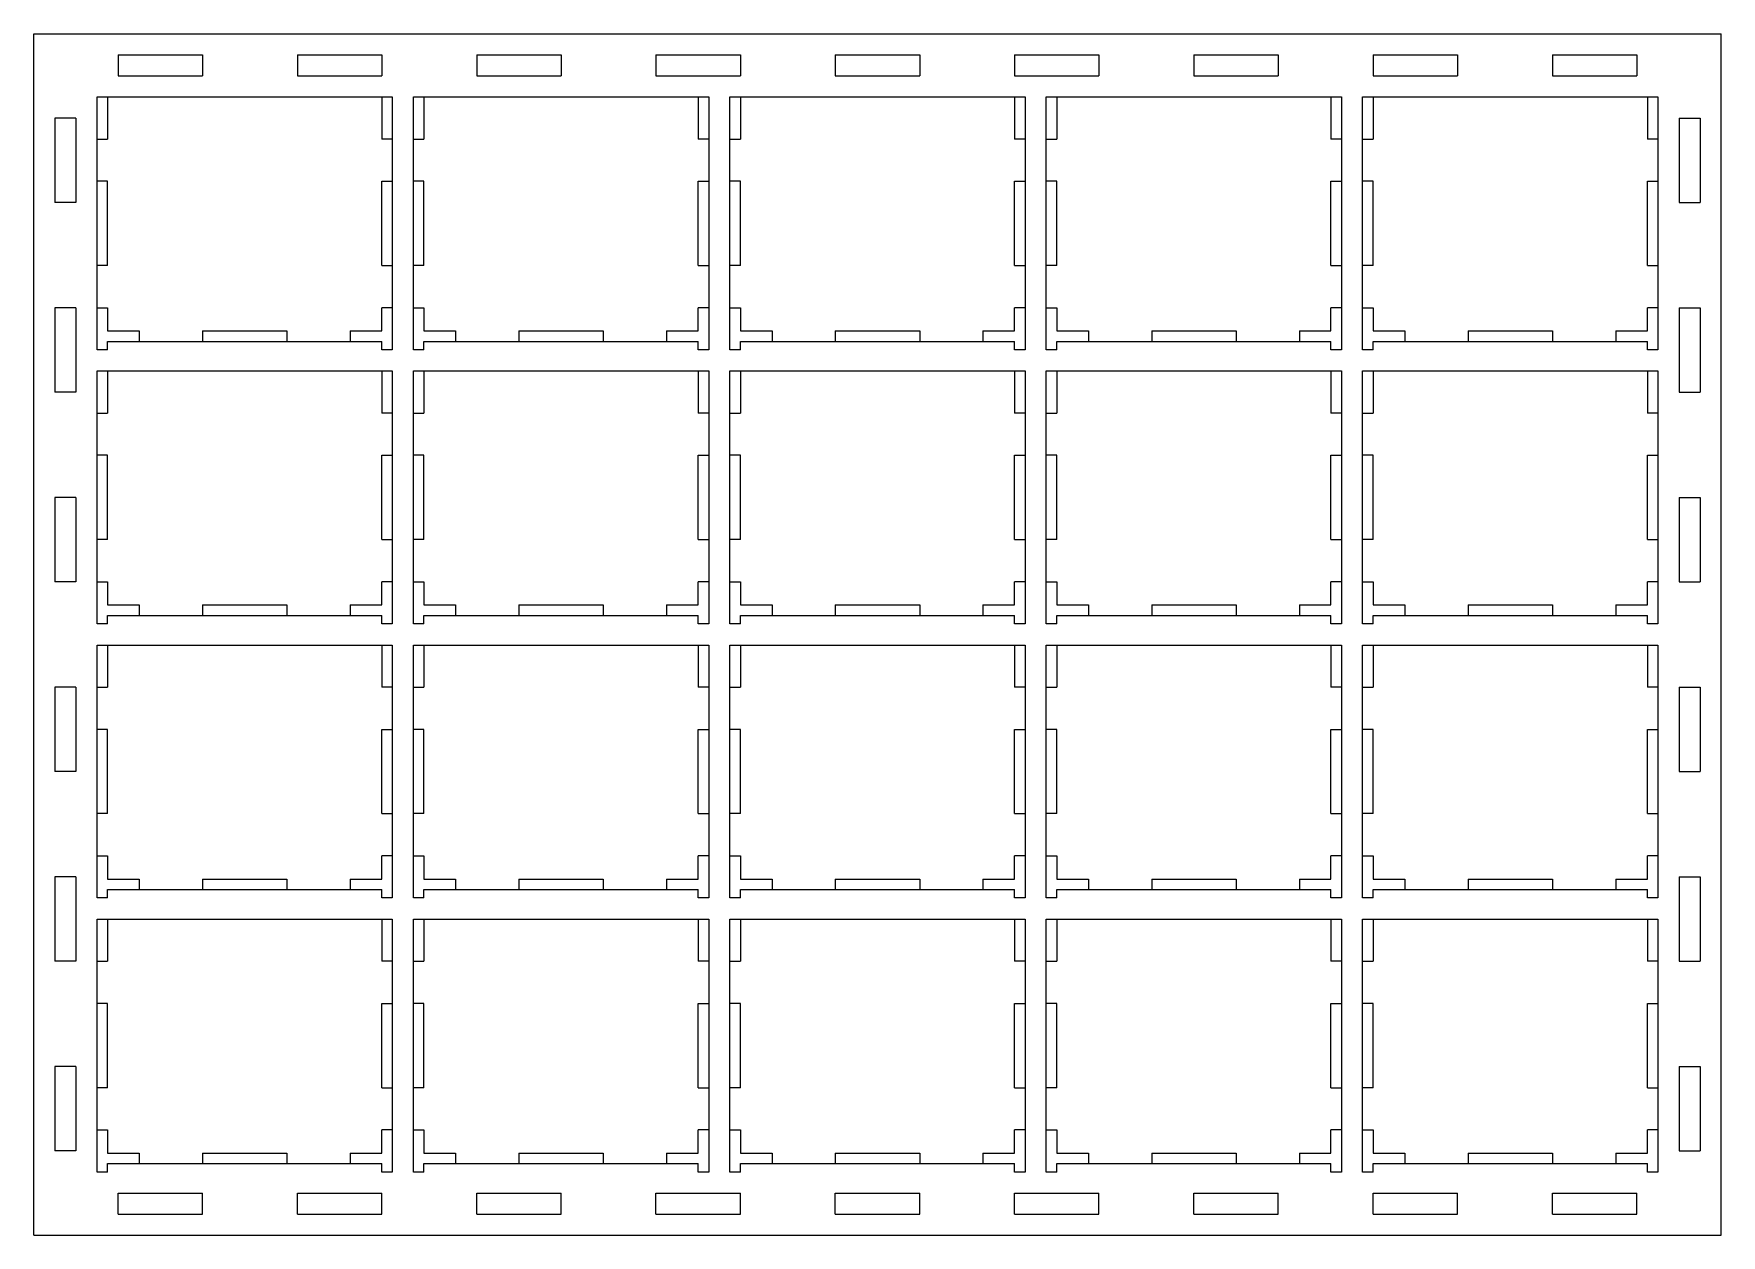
# Model space of a CAD drawing. Header units: millimetres. Extents: x -341 to 59, y -116 to 169.
import ezdxf

# ---------------------------------------------------------------- set-up
doc = ezdxf.new("R2010")
doc.units = ezdxf.units.MM

msp = doc.modelspace()

# ---------------------------------------------------------------- linework, layer by layer
at = {"color": 7, "linetype": 'Continuous', "lineweight": 25}
for p, q in [((-341.3, -115.64), (-341.3, 169.36)), ((-341.3, 169.36), (58.7, 169.36)), ((58.7, -115.64), (58.7, 169.36)), ((-321.3, 164.36), (-321.3, 159.36)), ((-321.3, 164.36), (-301.3, 164.36)), ((-301.3, 164.36), (-301.3, 159.36)), ((-278.8, 164.36), (-258.8, 164.36)), ((-278.8, 164.36), (-278.8, 159.36)), ((-258.8, 164.36), (-258.8, 159.36)), ((-236.3, 164.36), (-216.3, 164.36)), ((-236.3, 164.36), (-236.3, 159.36)), ((-216.3, 164.36), (-216.3, 159.36)), ((-193.8, 164.36), (-173.8, 164.36)), ((-193.8, 164.36), (-193.8, 159.36)), ((-173.8, 164.36), (-173.8, 159.36)), ((-151.3, 164.36), (-131.3, 164.36)), ((-151.3, 164.36), (-151.3, 159.36)), ((-131.3, 164.36), (-131.3, 159.36)), ((-108.8, 164.36), (-88.8, 164.36)), ((-108.8, 164.36), (-108.8, 159.36)), ((-88.8, 164.36), (-88.8, 159.36)), ((-66.3, 164.36), (-46.3, 164.36)), ((-66.3, 164.36), (-66.3, 159.36)), ((-46.3, 164.36), (-46.3, 159.36)), ((-23.8, 164.36), (-3.8, 164.36)), ((-23.8, 164.36), (-23.8, 159.36)), ((-3.8, 164.36), (-3.8, 159.36)), ((18.7, 164.36), (38.7, 164.36)), ((18.7, 164.36), (18.7, 159.36)), ((38.7, 164.36), (38.7, 159.36)), ((-321.3, 159.36), (-301.3, 159.36)), ((-278.8, 159.36), (-258.8, 159.36)), ((-236.3, 159.36), (-216.3, 159.36)), ((-193.8, 159.36), (-173.8, 159.36)), ((-151.3, 159.36), (-131.3, 159.36)), ((-108.8, 159.36), (-88.8, 159.36)), ((-66.3, 159.36), (-46.3, 159.36)), ((-23.8, 159.36), (-3.8, 159.36)), ((18.7, 159.36), (38.7, 159.36)), ((-326.3, 154.36), (-256.3, 154.36)), ((-326.3, 94.36), (-326.3, 154.36)), ((-323.8, 154.36), (-323.8, 144.36)), ((-258.8, 154.36), (-258.8, 144.36)), ((-256.3, 154.36), (-256.3, 94.36)), ((-251.3, 154.36), (-181.3, 154.36)), ((-251.3, 94.36), (-251.3, 154.36)), ((-248.8, 154.36), (-248.8, 144.36)), ((-183.8, 154.36), (-183.8, 144.36)), ((-181.3, 154.36), (-181.3, 94.36)), ((-176.3, 154.36), (-106.3, 154.36)), ((-176.3, 94.36), (-176.3, 154.36)), ((-173.8, 154.36), (-173.8, 144.36)), ((-108.8, 154.36), (-108.8, 144.36)), ((-106.3, 154.36), (-106.3, 94.36)), ((-101.3, 154.36), (-31.3, 154.36)), ((-101.3, 94.36), (-101.3, 154.36)), ((-98.8, 154.36), (-98.8, 144.36)), ((-33.8, 154.36), (-33.8, 144.36)), ((-31.3, 154.36), (-31.3, 94.36)), ((-26.3, 154.36), (43.7, 154.36)), ((-26.3, 94.36), (-26.3, 154.36)), ((-23.8, 154.36), (-23.8, 144.36)), ((41.2, 154.36), (41.2, 144.36)), ((43.7, 154.36), (43.7, 94.36)), ((-331.3, 149.36), (-336.3, 149.36)), ((-336.3, 149.36), (-336.3, 129.36)), ((-331.3, 149.36), (-331.3, 129.36)), ((48.7, 149.36), (53.7, 149.36)), ((48.7, 149.36), (48.7, 129.36)), ((53.7, 149.36), (53.7, 129.36)), ((-326.3, 144.36), (-323.8, 144.36)), ((-256.3, 144.36), (-258.8, 144.36)), ((-251.3, 144.36), (-248.8, 144.36)), ((-181.3, 144.36), (-183.8, 144.36)), ((-176.3, 144.36), (-173.8, 144.36)), ((-106.3, 144.36), (-108.8, 144.36)), ((-101.3, 144.36), (-98.8, 144.36)), ((-31.3, 144.36), (-33.8, 144.36)), ((-26.3, 144.36), (-23.8, 144.36)), ((43.7, 144.36), (41.2, 144.36)), ((-323.8, 134.36), (-326.3, 134.36)), ((-323.8, 114.36), (-323.8, 134.36)), ((-258.8, 134.36), (-256.3, 134.36)), ((-258.8, 114.36), (-258.8, 134.36)), ((-248.8, 134.36), (-251.3, 134.36)), ((-248.8, 114.36), (-248.8, 134.36)), ((-183.8, 134.36), (-181.3, 134.36)), ((-183.8, 114.36), (-183.8, 134.36)), ((-173.8, 134.36), (-176.3, 134.36)), ((-173.8, 114.36), (-173.8, 134.36)), ((-108.8, 134.36), (-106.3, 134.36)), ((-108.8, 114.36), (-108.8, 134.36)), ((-98.8, 134.36), (-101.3, 134.36)), ((-98.8, 114.36), (-98.8, 134.36)), ((-33.8, 134.36), (-31.3, 134.36)), ((-33.8, 114.36), (-33.8, 134.36)), ((-23.8, 134.36), (-26.3, 134.36)), ((-23.8, 114.36), (-23.8, 134.36)), ((41.2, 134.36), (43.7, 134.36)), ((41.2, 114.36), (41.2, 134.36)), ((-331.3, 129.36), (-336.3, 129.36)), ((48.7, 129.36), (53.7, 129.36)), ((-323.8, 114.36), (-326.3, 114.36)), ((-258.8, 114.36), (-256.3, 114.36)), ((-248.8, 114.36), (-251.3, 114.36)), ((-183.8, 114.36), (-181.3, 114.36)), ((-173.8, 114.36), (-176.3, 114.36)), ((-108.8, 114.36), (-106.3, 114.36)), ((-98.8, 114.36), (-101.3, 114.36)), ((-33.8, 114.36), (-31.3, 114.36)), ((-23.8, 114.36), (-26.3, 114.36)), ((41.2, 114.36), (43.7, 114.36)), ((-331.3, 104.36), (-336.3, 104.36)), ((-336.3, 104.36), (-336.3, 84.36)), ((-331.3, 104.36), (-331.3, 84.36)), ((-326.3, 104.36), (-323.8, 104.36)), ((-323.8, 104.36), (-323.8, 98.86)), ((-256.3, 104.36), (-258.8, 104.36)), ((-258.8, 98.86), (-258.8, 104.36)), ((-251.3, 104.36), (-248.8, 104.36)), ((-248.8, 104.36), (-248.8, 98.86)), ((-181.3, 104.36), (-183.8, 104.36)), ((-183.8, 98.86), (-183.8, 104.36)), ((-176.3, 104.36), (-173.8, 104.36)), ((-173.8, 104.36), (-173.8, 98.86)), ((-106.3, 104.36), (-108.8, 104.36)), ((-108.8, 98.86), (-108.8, 104.36)), ((-101.3, 104.36), (-98.8, 104.36)), ((-98.8, 104.36), (-98.8, 98.86)), ((-31.3, 104.36), (-33.8, 104.36)), ((-33.8, 98.86), (-33.8, 104.36)), ((-26.3, 104.36), (-23.8, 104.36)), ((-23.8, 104.36), (-23.8, 98.86)), ((43.7, 104.36), (41.2, 104.36)), ((41.2, 98.86), (41.2, 104.36)), ((48.7, 104.36), (53.7, 104.36)), ((48.7, 104.36), (48.7, 84.36)), ((53.7, 104.36), (53.7, 84.36)), ((-323.8, 98.86), (-316.3, 98.86)), ((-323.8, 96.36), (-258.8, 96.36)), ((-323.8, 94.36), (-323.8, 96.36)), ((-316.3, 98.86), (-316.3, 96.36)), ((-301.3, 98.86), (-281.3, 98.86)), ((-301.3, 98.86), (-301.3, 96.36)), ((-281.3, 98.86), (-281.3, 96.36)), ((-266.3, 98.86), (-258.8, 98.86)), ((-266.3, 98.86), (-266.3, 96.36)), ((-258.8, 94.36), (-258.8, 96.36)), ((-248.8, 98.86), (-241.3, 98.86)), ((-248.8, 96.36), (-183.8, 96.36)), ((-248.8, 94.36), (-248.8, 96.36)), ((-241.3, 98.86), (-241.3, 96.36)), ((-226.3, 98.86), (-206.3, 98.86)), ((-226.3, 98.86), (-226.3, 96.36)), ((-206.3, 98.86), (-206.3, 96.36)), ((-191.3, 98.86), (-183.8, 98.86)), ((-191.3, 98.86), (-191.3, 96.36)), ((-183.8, 94.36), (-183.8, 96.36)), ((-173.8, 98.86), (-166.3, 98.86)), ((-173.8, 96.36), (-108.8, 96.36)), ((-173.8, 94.36), (-173.8, 96.36)), ((-166.3, 98.86), (-166.3, 96.36)), ((-151.3, 98.86), (-131.3, 98.86)), ((-151.3, 98.86), (-151.3, 96.36)), ((-131.3, 98.86), (-131.3, 96.36)), ((-116.3, 98.86), (-108.8, 98.86)), ((-116.3, 98.86), (-116.3, 96.36)), ((-108.8, 94.36), (-108.8, 96.36)), ((-98.8, 98.86), (-91.3, 98.86)), ((-98.8, 96.36), (-33.8, 96.36)), ((-98.8, 94.36), (-98.8, 96.36)), ((-91.3, 98.86), (-91.3, 96.36)), ((-76.3, 98.86), (-56.3, 98.86)), ((-76.3, 98.86), (-76.3, 96.36)), ((-56.3, 98.86), (-56.3, 96.36)), ((-41.3, 98.86), (-33.8, 98.86)), ((-41.3, 98.86), (-41.3, 96.36)), ((-33.8, 94.36), (-33.8, 96.36)), ((-23.8, 98.86), (-16.3, 98.86)), ((-23.8, 96.36), (41.2, 96.36)), ((-23.8, 94.36), (-23.8, 96.36)), ((-16.3, 98.86), (-16.3, 96.36)), ((-1.3, 98.86), (18.7, 98.86)), ((-1.3, 98.86), (-1.3, 96.36)), ((18.7, 98.86), (18.7, 96.36)), ((33.7, 98.86), (33.7, 96.36)), ((33.7, 98.86), (41.2, 98.86)), ((41.2, 94.36), (41.2, 96.36)), ((-323.8, 94.36), (-326.3, 94.36)), ((-256.3, 94.36), (-258.8, 94.36)), ((-248.8, 94.36), (-251.3, 94.36)), ((-181.3, 94.36), (-183.8, 94.36)), ((-173.8, 94.36), (-176.3, 94.36)), ((-106.3, 94.36), (-108.8, 94.36)), ((-98.8, 94.36), (-101.3, 94.36)), ((-31.3, 94.36), (-33.8, 94.36)), ((-23.8, 94.36), (-26.3, 94.36)), ((43.7, 94.36), (41.2, 94.36)), ((-326.3, 89.36), (-256.3, 89.36)), ((-326.3, 29.36), (-326.3, 89.36)), ((-323.8, 89.36), (-323.8, 79.36)), ((-258.8, 89.36), (-258.8, 79.36)), ((-256.3, 89.36), (-256.3, 29.36)), ((-251.3, 89.36), (-181.3, 89.36)), ((-251.3, 29.36), (-251.3, 89.36)), ((-248.8, 89.36), (-248.8, 79.36)), ((-183.8, 89.36), (-183.8, 79.36)), ((-181.3, 89.36), (-181.3, 29.36)), ((-176.3, 89.36), (-106.3, 89.36)), ((-176.3, 29.36), (-176.3, 89.36)), ((-173.8, 89.36), (-173.8, 79.36)), ((-108.8, 89.36), (-108.8, 79.36)), ((-106.3, 89.36), (-106.3, 29.36)), ((-101.3, 89.36), (-31.3, 89.36)), ((-101.3, 29.36), (-101.3, 89.36)), ((-98.8, 89.36), (-98.8, 79.36)), ((-33.8, 89.36), (-33.8, 79.36)), ((-31.3, 89.36), (-31.3, 29.36)), ((-26.3, 89.36), (43.7, 89.36)), ((-26.3, 29.36), (-26.3, 89.36)), ((-23.8, 89.36), (-23.8, 79.36)), ((41.2, 89.36), (41.2, 79.36)), ((43.7, 89.36), (43.7, 29.36)), ((-331.3, 84.36), (-336.3, 84.36)), ((48.7, 84.36), (53.7, 84.36)), ((-326.3, 79.36), (-323.8, 79.36)), ((-256.3, 79.36), (-258.8, 79.36)), ((-251.3, 79.36), (-248.8, 79.36)), ((-181.3, 79.36), (-183.8, 79.36)), ((-176.3, 79.36), (-173.8, 79.36)), ((-106.3, 79.36), (-108.8, 79.36)), ((-101.3, 79.36), (-98.8, 79.36)), ((-31.3, 79.36), (-33.8, 79.36)), ((-26.3, 79.36), (-23.8, 79.36)), ((43.7, 79.36), (41.2, 79.36)), ((-323.8, 69.36), (-326.3, 69.36)), ((-323.8, 49.36), (-323.8, 69.36)), ((-258.8, 69.36), (-256.3, 69.36)), ((-258.8, 49.36), (-258.8, 69.36)), ((-248.8, 69.36), (-251.3, 69.36)), ((-248.8, 49.36), (-248.8, 69.36)), ((-183.8, 69.36), (-181.3, 69.36)), ((-183.8, 49.36), (-183.8, 69.36)), ((-173.8, 69.36), (-176.3, 69.36)), ((-173.8, 49.36), (-173.8, 69.36)), ((-108.8, 69.36), (-106.3, 69.36)), ((-108.8, 49.36), (-108.8, 69.36)), ((-98.8, 69.36), (-101.3, 69.36)), ((-98.8, 49.36), (-98.8, 69.36)), ((-33.8, 69.36), (-31.3, 69.36)), ((-33.8, 49.36), (-33.8, 69.36)), ((-23.8, 69.36), (-26.3, 69.36)), ((-23.8, 49.36), (-23.8, 69.36)), ((41.2, 69.36), (43.7, 69.36)), ((41.2, 49.36), (41.2, 69.36)), ((-331.3, 59.36), (-336.3, 59.36)), ((-336.3, 59.36), (-336.3, 39.36)), ((-331.3, 59.36), (-331.3, 39.36)), ((48.7, 59.36), (53.7, 59.36)), ((48.7, 59.36), (48.7, 39.36)), ((53.7, 59.36), (53.7, 39.36)), ((-323.8, 49.36), (-326.3, 49.36)), ((-258.8, 49.36), (-256.3, 49.36)), ((-248.8, 49.36), (-251.3, 49.36)), ((-183.8, 49.36), (-181.3, 49.36)), ((-173.8, 49.36), (-176.3, 49.36)), ((-108.8, 49.36), (-106.3, 49.36)), ((-98.8, 49.36), (-101.3, 49.36)), ((-33.8, 49.36), (-31.3, 49.36)), ((-23.8, 49.36), (-26.3, 49.36)), ((41.2, 49.36), (43.7, 49.36)), ((-331.3, 39.36), (-336.3, 39.36)), ((-326.3, 39.36), (-323.8, 39.36)), ((-323.8, 39.36), (-323.8, 33.86)), ((-256.3, 39.36), (-258.8, 39.36)), ((-258.8, 33.86), (-258.8, 39.36)), ((-251.3, 39.36), (-248.8, 39.36)), ((-248.8, 39.36), (-248.8, 33.86)), ((-181.3, 39.36), (-183.8, 39.36)), ((-183.8, 33.86), (-183.8, 39.36)), ((-176.3, 39.36), (-173.8, 39.36)), ((-173.8, 39.36), (-173.8, 33.86)), ((-106.3, 39.36), (-108.8, 39.36)), ((-108.8, 33.86), (-108.8, 39.36)), ((-101.3, 39.36), (-98.8, 39.36)), ((-98.8, 39.36), (-98.8, 33.86)), ((-31.3, 39.36), (-33.8, 39.36)), ((-33.8, 33.86), (-33.8, 39.36)), ((-26.3, 39.36), (-23.8, 39.36)), ((-23.8, 39.36), (-23.8, 33.86)), ((43.7, 39.36), (41.2, 39.36)), ((41.2, 33.86), (41.2, 39.36)), ((48.7, 39.36), (53.7, 39.36)), ((-323.8, 33.86), (-316.3, 33.86)), ((-316.3, 33.86), (-316.3, 31.36)), ((-301.3, 33.86), (-281.3, 33.86)), ((-301.3, 33.86), (-301.3, 31.36)), ((-281.3, 33.86), (-281.3, 31.36)), ((-266.3, 33.86), (-258.8, 33.86)), ((-266.3, 33.86), (-266.3, 31.36)), ((-248.8, 33.86), (-241.3, 33.86)), ((-241.3, 33.86), (-241.3, 31.36)), ((-226.3, 33.86), (-206.3, 33.86)), ((-226.3, 33.86), (-226.3, 31.36)), ((-206.3, 33.86), (-206.3, 31.36)), ((-191.3, 33.86), (-183.8, 33.86)), ((-191.3, 33.86), (-191.3, 31.36)), ((-173.8, 33.86), (-166.3, 33.86)), ((-166.3, 33.86), (-166.3, 31.36)), ((-151.3, 33.86), (-131.3, 33.86)), ((-151.3, 33.86), (-151.3, 31.36)), ((-131.3, 33.86), (-131.3, 31.36)), ((-116.3, 33.86), (-108.8, 33.86)), ((-116.3, 33.86), (-116.3, 31.36)), ((-98.8, 33.86), (-91.3, 33.86)), ((-91.3, 33.86), (-91.3, 31.36)), ((-76.3, 33.86), (-56.3, 33.86)), ((-76.3, 33.86), (-76.3, 31.36)), ((-56.3, 33.86), (-56.3, 31.36)), ((-41.3, 33.86), (-33.8, 33.86)), ((-41.3, 33.86), (-41.3, 31.36)), ((-23.8, 33.86), (-16.3, 33.86)), ((-16.3, 33.86), (-16.3, 31.36)), ((-1.3, 33.86), (18.7, 33.86)), ((-1.3, 33.86), (-1.3, 31.36)), ((18.7, 33.86), (18.7, 31.36)), ((33.7, 33.86), (41.2, 33.86)), ((33.7, 33.86), (33.7, 31.36)), ((-323.8, 29.36), (-326.3, 29.36)), ((-323.8, 31.36), (-258.8, 31.36)), ((-323.8, 29.36), (-323.8, 31.36)), ((-258.8, 29.36), (-258.8, 31.36)), ((-256.3, 29.36), (-258.8, 29.36)), ((-248.8, 29.36), (-251.3, 29.36)), ((-248.8, 31.36), (-183.8, 31.36)), ((-248.8, 29.36), (-248.8, 31.36)), ((-183.8, 29.36), (-183.8, 31.36)), ((-181.3, 29.36), (-183.8, 29.36)), ((-173.8, 29.36), (-176.3, 29.36)), ((-173.8, 31.36), (-108.8, 31.36)), ((-173.8, 29.36), (-173.8, 31.36)), ((-108.8, 29.36), (-108.8, 31.36)), ((-106.3, 29.36), (-108.8, 29.36)), ((-98.8, 29.36), (-101.3, 29.36)), ((-98.8, 31.36), (-33.8, 31.36)), ((-98.8, 29.36), (-98.8, 31.36)), ((-33.8, 29.36), (-33.8, 31.36)), ((-31.3, 29.36), (-33.8, 29.36)), ((-23.8, 29.36), (-26.3, 29.36)), ((-23.8, 31.36), (41.2, 31.36)), ((-23.8, 29.36), (-23.8, 31.36)), ((41.2, 29.36), (41.2, 31.36)), ((43.7, 29.36), (41.2, 29.36)), ((-326.3, 24.36), (-256.3, 24.36)), ((-326.3, -35.64), (-326.3, 24.36)), ((-323.8, 24.36), (-323.8, 14.36)), ((-258.8, 24.36), (-258.8, 14.36)), ((-256.3, 24.36), (-256.3, -35.64)), ((-251.3, 24.36), (-181.3, 24.36)), ((-251.3, -35.64), (-251.3, 24.36)), ((-248.8, 24.36), (-248.8, 14.36)), ((-183.8, 24.36), (-183.8, 14.36)), ((-181.3, 24.36), (-181.3, -35.64)), ((-176.3, 24.36), (-106.3, 24.36)), ((-176.3, -35.64), (-176.3, 24.36)), ((-173.8, 24.36), (-173.8, 14.36)), ((-108.8, 24.36), (-108.8, 14.36)), ((-106.3, 24.36), (-106.3, -35.64)), ((-101.3, 24.36), (-31.3, 24.36)), ((-101.3, -35.64), (-101.3, 24.36)), ((-98.8, 24.36), (-98.8, 14.36)), ((-33.8, 24.36), (-33.8, 14.36)), ((-31.3, 24.36), (-31.3, -35.64)), ((-26.3, 24.36), (43.7, 24.36)), ((-26.3, -35.64), (-26.3, 24.36)), ((-23.8, 24.36), (-23.8, 14.36)), ((41.2, 24.36), (41.2, 14.36)), ((43.7, 24.36), (43.7, -35.64)), ((-331.3, 14.36), (-336.3, 14.36)), ((-336.3, 14.36), (-336.3, -5.64)), ((-331.3, 14.36), (-331.3, -5.64)), ((-326.3, 14.36), (-323.8, 14.36)), ((-256.3, 14.36), (-258.8, 14.36)), ((-251.3, 14.36), (-248.8, 14.36)), ((-181.3, 14.36), (-183.8, 14.36)), ((-176.3, 14.36), (-173.8, 14.36)), ((-106.3, 14.36), (-108.8, 14.36)), ((-101.3, 14.36), (-98.8, 14.36)), ((-31.3, 14.36), (-33.8, 14.36)), ((-26.3, 14.36), (-23.8, 14.36)), ((43.7, 14.36), (41.2, 14.36)), ((48.7, 14.36), (53.7, 14.36)), ((48.7, 14.36), (48.7, -5.64)), ((53.7, 14.36), (53.7, -5.64)), ((-323.8, 4.36), (-326.3, 4.36)), ((-323.8, -15.64), (-323.8, 4.36)), ((-258.8, 4.36), (-256.3, 4.36)), ((-258.8, -15.64), (-258.8, 4.36)), ((-248.8, 4.36), (-251.3, 4.36)), ((-248.8, -15.64), (-248.8, 4.36)), ((-183.8, 4.36), (-181.3, 4.36)), ((-183.8, -15.64), (-183.8, 4.36)), ((-173.8, 4.36), (-176.3, 4.36)), ((-173.8, -15.64), (-173.8, 4.36)), ((-108.8, 4.36), (-106.3, 4.36)), ((-108.8, -15.64), (-108.8, 4.36)), ((-98.8, 4.36), (-101.3, 4.36)), ((-98.8, -15.64), (-98.8, 4.36)), ((-33.8, 4.36), (-31.3, 4.36)), ((-33.8, -15.64), (-33.8, 4.36)), ((-23.8, 4.36), (-26.3, 4.36)), ((-23.8, -15.64), (-23.8, 4.36)), ((41.2, 4.36), (43.7, 4.36)), ((41.2, -15.64), (41.2, 4.36)), ((-331.3, -5.64), (-336.3, -5.64)), ((48.7, -5.64), (53.7, -5.64)), ((-323.8, -15.64), (-326.3, -15.64)), ((-258.8, -15.64), (-256.3, -15.64)), ((-248.8, -15.64), (-251.3, -15.64)), ((-183.8, -15.64), (-181.3, -15.64)), ((-173.8, -15.64), (-176.3, -15.64)), ((-108.8, -15.64), (-106.3, -15.64)), ((-98.8, -15.64), (-101.3, -15.64)), ((-33.8, -15.64), (-31.3, -15.64)), ((-23.8, -15.64), (-26.3, -15.64)), ((41.2, -15.64), (43.7, -15.64)), ((-326.3, -25.64), (-323.8, -25.64)), ((-323.8, -25.64), (-323.8, -31.14)), ((-256.3, -25.64), (-258.8, -25.64)), ((-258.8, -31.14), (-258.8, -25.64)), ((-251.3, -25.64), (-248.8, -25.64)), ((-248.8, -25.64), (-248.8, -31.14)), ((-181.3, -25.64), (-183.8, -25.64)), ((-183.8, -31.14), (-183.8, -25.64)), ((-176.3, -25.64), (-173.8, -25.64)), ((-173.8, -25.64), (-173.8, -31.14)), ((-106.3, -25.64), (-108.8, -25.64)), ((-108.8, -31.14), (-108.8, -25.64)), ((-101.3, -25.64), (-98.8, -25.64)), ((-98.8, -25.64), (-98.8, -31.14)), ((-31.3, -25.64), (-33.8, -25.64)), ((-33.8, -31.14), (-33.8, -25.64)), ((-26.3, -25.64), (-23.8, -25.64)), ((-23.8, -25.64), (-23.8, -31.14)), ((43.7, -25.64), (41.2, -25.64)), ((41.2, -31.14), (41.2, -25.64)), ((-331.3, -30.64), (-336.3, -30.64)), ((-336.3, -30.64), (-336.3, -50.64)), ((-331.3, -30.64), (-331.3, -50.64)), ((-323.8, -31.14), (-316.3, -31.14)), ((-316.3, -31.14), (-316.3, -33.64)), ((-301.3, -31.14), (-281.3, -31.14)), ((-301.3, -31.14), (-301.3, -33.64)), ((-281.3, -31.14), (-281.3, -33.64)), ((-266.3, -31.14), (-258.8, -31.14)), ((-266.3, -31.14), (-266.3, -33.64)), ((-248.8, -31.14), (-241.3, -31.14)), ((-241.3, -31.14), (-241.3, -33.64)), ((-226.3, -31.14), (-206.3, -31.14)), ((-226.3, -31.14), (-226.3, -33.64)), ((-206.3, -31.14), (-206.3, -33.64)), ((-191.3, -31.14), (-183.8, -31.14)), ((-191.3, -31.14), (-191.3, -33.64)), ((-173.8, -31.14), (-166.3, -31.14)), ((-166.3, -31.14), (-166.3, -33.64)), ((-151.3, -31.14), (-131.3, -31.14)), ((-151.3, -31.14), (-151.3, -33.64)), ((-131.3, -31.14), (-131.3, -33.64)), ((-116.3, -31.14), (-108.8, -31.14)), ((-116.3, -31.14), (-116.3, -33.64)), ((-98.8, -31.14), (-91.3, -31.14)), ((-91.3, -31.14), (-91.3, -33.64)), ((-76.3, -31.14), (-56.3, -31.14)), ((-76.3, -31.14), (-76.3, -33.64)), ((-56.3, -31.14), (-56.3, -33.64)), ((-41.3, -31.14), (-33.8, -31.14)), ((-41.3, -31.14), (-41.3, -33.64)), ((-23.8, -31.14), (-16.3, -31.14)), ((-16.3, -31.14), (-16.3, -33.64)), ((-1.3, -31.14), (18.7, -31.14)), ((-1.3, -31.14), (-1.3, -33.64)), ((18.7, -31.14), (18.7, -33.64)), ((33.7, -31.14), (41.2, -31.14)), ((33.7, -31.14), (33.7, -33.64)), ((48.7, -30.64), (53.7, -30.64)), ((48.7, -30.64), (48.7, -50.64)), ((53.7, -30.64), (53.7, -50.64)), ((-323.8, -35.64), (-326.3, -35.64)), ((-323.8, -33.64), (-258.8, -33.64)), ((-323.8, -35.64), (-323.8, -33.64)), ((-258.8, -35.64), (-258.8, -33.64)), ((-256.3, -35.64), (-258.8, -35.64)), ((-248.8, -35.64), (-251.3, -35.64)), ((-248.8, -33.64), (-183.8, -33.64)), ((-248.8, -35.64), (-248.8, -33.64)), ((-183.8, -35.64), (-183.8, -33.64)), ((-181.3, -35.64), (-183.8, -35.64)), ((-173.8, -35.64), (-176.3, -35.64)), ((-173.8, -33.64), (-108.8, -33.64)), ((-173.8, -35.64), (-173.8, -33.64)), ((-108.8, -35.64), (-108.8, -33.64)), ((-106.3, -35.64), (-108.8, -35.64)), ((-98.8, -35.64), (-101.3, -35.64)), ((-98.8, -33.64), (-33.8, -33.64)), ((-98.8, -35.64), (-98.8, -33.64)), ((-33.8, -35.64), (-33.8, -33.64)), ((-31.3, -35.64), (-33.8, -35.64)), ((-23.8, -35.64), (-26.3, -35.64)), ((-23.8, -33.64), (41.2, -33.64)), ((-23.8, -35.64), (-23.8, -33.64)), ((41.2, -35.64), (41.2, -33.64)), ((43.7, -35.64), (41.2, -35.64)), ((-326.3, -40.64), (-256.3, -40.64)), ((-326.3, -100.64), (-326.3, -40.64)), ((-323.8, -40.64), (-323.8, -50.64)), ((-258.8, -40.64), (-258.8, -50.64)), ((-256.3, -40.64), (-256.3, -100.64)), ((-251.3, -40.64), (-181.3, -40.64)), ((-251.3, -100.64), (-251.3, -40.64)), ((-248.8, -40.64), (-248.8, -50.64)), ((-183.8, -40.64), (-183.8, -50.64)), ((-181.3, -40.64), (-181.3, -100.64)), ((-176.3, -40.64), (-106.3, -40.64)), ((-176.3, -100.64), (-176.3, -40.64)), ((-173.8, -40.64), (-173.8, -50.64)), ((-108.8, -40.64), (-108.8, -50.64)), ((-106.3, -40.64), (-106.3, -100.64)), ((-101.3, -40.64), (-31.3, -40.64)), ((-101.3, -100.64), (-101.3, -40.64)), ((-98.8, -40.64), (-98.8, -50.64)), ((-33.8, -40.64), (-33.8, -50.64)), ((-31.3, -40.64), (-31.3, -100.64)), ((-26.3, -40.64), (43.7, -40.64)), ((-26.3, -100.64), (-26.3, -40.64)), ((-23.8, -40.64), (-23.8, -50.64)), ((41.2, -40.64), (41.2, -50.64)), ((43.7, -40.64), (43.7, -100.64)), ((-331.3, -50.64), (-336.3, -50.64)), ((-326.3, -50.64), (-323.8, -50.64)), ((-256.3, -50.64), (-258.8, -50.64)), ((-251.3, -50.64), (-248.8, -50.64)), ((-181.3, -50.64), (-183.8, -50.64)), ((-176.3, -50.64), (-173.8, -50.64)), ((-106.3, -50.64), (-108.8, -50.64)), ((-101.3, -50.64), (-98.8, -50.64)), ((-31.3, -50.64), (-33.8, -50.64)), ((-26.3, -50.64), (-23.8, -50.64)), ((43.7, -50.64), (41.2, -50.64)), ((48.7, -50.64), (53.7, -50.64)), ((-323.8, -60.64), (-326.3, -60.64)), ((-323.8, -80.64), (-323.8, -60.64)), ((-258.8, -60.64), (-256.3, -60.64)), ((-258.8, -80.64), (-258.8, -60.64)), ((-248.8, -60.64), (-251.3, -60.64)), ((-248.8, -80.64), (-248.8, -60.64)), ((-183.8, -60.64), (-181.3, -60.64)), ((-183.8, -80.64), (-183.8, -60.64)), ((-173.8, -60.64), (-176.3, -60.64)), ((-173.8, -80.64), (-173.8, -60.64)), ((-108.8, -60.64), (-106.3, -60.64)), ((-108.8, -80.64), (-108.8, -60.64)), ((-98.8, -60.64), (-101.3, -60.64)), ((-98.8, -80.64), (-98.8, -60.64)), ((-33.8, -60.64), (-31.3, -60.64)), ((-33.8, -80.64), (-33.8, -60.64)), ((-23.8, -60.64), (-26.3, -60.64)), ((-23.8, -80.64), (-23.8, -60.64)), ((41.2, -60.64), (43.7, -60.64)), ((41.2, -80.64), (41.2, -60.64)), ((-331.3, -75.64), (-336.3, -75.64)), ((-336.3, -75.64), (-336.3, -95.64)), ((-331.3, -75.64), (-331.3, -95.64)), ((48.7, -75.64), (53.7, -75.64)), ((48.7, -75.64), (48.7, -95.64)), ((53.7, -75.64), (53.7, -95.64)), ((-323.8, -80.64), (-326.3, -80.64)), ((-258.8, -80.64), (-256.3, -80.64)), ((-248.8, -80.64), (-251.3, -80.64)), ((-183.8, -80.64), (-181.3, -80.64)), ((-173.8, -80.64), (-176.3, -80.64)), ((-108.8, -80.64), (-106.3, -80.64)), ((-98.8, -80.64), (-101.3, -80.64)), ((-33.8, -80.64), (-31.3, -80.64)), ((-23.8, -80.64), (-26.3, -80.64)), ((41.2, -80.64), (43.7, -80.64)), ((-326.3, -90.64), (-323.8, -90.64)), ((-323.8, -90.64), (-323.8, -96.14)), ((-256.3, -90.64), (-258.8, -90.64)), ((-258.8, -96.14), (-258.8, -90.64)), ((-251.3, -90.64), (-248.8, -90.64)), ((-248.8, -90.64), (-248.8, -96.14)), ((-181.3, -90.64), (-183.8, -90.64)), ((-183.8, -96.14), (-183.8, -90.64)), ((-176.3, -90.64), (-173.8, -90.64)), ((-173.8, -90.64), (-173.8, -96.14)), ((-106.3, -90.64), (-108.8, -90.64)), ((-108.8, -96.14), (-108.8, -90.64)), ((-101.3, -90.64), (-98.8, -90.64)), ((-98.8, -90.64), (-98.8, -96.14)), ((-31.3, -90.64), (-33.8, -90.64)), ((-33.8, -96.14), (-33.8, -90.64)), ((-26.3, -90.64), (-23.8, -90.64)), ((-23.8, -90.64), (-23.8, -96.14)), ((41.2, -96.14), (41.2, -90.64)), ((43.7, -90.64), (41.2, -90.64)), ((-331.3, -95.64), (-336.3, -95.64)), ((48.7, -95.64), (53.7, -95.64)), ((-323.8, -96.14), (-316.3, -96.14)), ((-323.8, -98.64), (-258.8, -98.64)), ((-323.8, -100.64), (-323.8, -98.64)), ((-316.3, -96.14), (-316.3, -98.64)), ((-301.3, -96.14), (-281.3, -96.14)), ((-301.3, -96.14), (-301.3, -98.64)), ((-281.3, -96.14), (-281.3, -98.64)), ((-266.3, -96.14), (-266.3, -98.64)), ((-266.3, -96.14), (-258.8, -96.14)), ((-258.8, -100.64), (-258.8, -98.64)), ((-248.8, -96.14), (-241.3, -96.14)), ((-248.8, -98.64), (-183.8, -98.64)), ((-248.8, -100.64), (-248.8, -98.64)), ((-241.3, -96.14), (-241.3, -98.64)), ((-226.3, -96.14), (-206.3, -96.14)), ((-226.3, -96.14), (-226.3, -98.64)), ((-206.3, -96.14), (-206.3, -98.64)), ((-191.3, -96.14), (-183.8, -96.14)), ((-191.3, -96.14), (-191.3, -98.64)), ((-183.8, -100.64), (-183.8, -98.64)), ((-173.8, -96.14), (-166.3, -96.14)), ((-173.8, -98.64), (-108.8, -98.64)), ((-173.8, -100.64), (-173.8, -98.64)), ((-166.3, -96.14), (-166.3, -98.64)), ((-151.3, -96.14), (-131.3, -96.14)), ((-151.3, -96.14), (-151.3, -98.64)), ((-131.3, -96.14), (-131.3, -98.64)), ((-116.3, -96.14), (-108.8, -96.14)), ((-116.3, -96.14), (-116.3, -98.64)), ((-108.8, -100.64), (-108.8, -98.64)), ((-98.8, -96.14), (-91.3, -96.14)), ((-98.8, -98.64), (-33.8, -98.64)), ((-98.8, -100.64), (-98.8, -98.64)), ((-91.3, -96.14), (-91.3, -98.64)), ((-76.3, -96.14), (-56.3, -96.14)), ((-76.3, -96.14), (-76.3, -98.64)), ((-56.3, -96.14), (-56.3, -98.64)), ((-41.3, -96.14), (-33.8, -96.14)), ((-41.3, -96.14), (-41.3, -98.64)), ((-33.8, -100.64), (-33.8, -98.64)), ((-23.8, -96.14), (-16.3, -96.14)), ((-23.8, -98.64), (41.2, -98.64)), ((-23.8, -100.64), (-23.8, -98.64)), ((-16.3, -96.14), (-16.3, -98.64)), ((-1.3, -96.14), (18.7, -96.14)), ((-1.3, -96.14), (-1.3, -98.64)), ((18.7, -96.14), (18.7, -98.64)), ((33.7, -96.14), (33.7, -98.64)), ((33.7, -96.14), (41.2, -96.14)), ((41.2, -100.64), (41.2, -98.64)), ((-323.8, -100.64), (-326.3, -100.64)), ((-256.3, -100.64), (-258.8, -100.64)), ((-248.8, -100.64), (-251.3, -100.64)), ((-181.3, -100.64), (-183.8, -100.64)), ((-173.8, -100.64), (-176.3, -100.64)), ((-106.3, -100.64), (-108.8, -100.64)), ((-98.8, -100.64), (-101.3, -100.64)), ((-31.3, -100.64), (-33.8, -100.64)), ((-23.8, -100.64), (-26.3, -100.64)), ((43.7, -100.64), (41.2, -100.64)), ((-321.3, -105.64), (-301.3, -105.64)), ((-321.3, -110.64), (-321.3, -105.64)), ((-301.3, -110.64), (-301.3, -105.64)), ((-278.8, -105.64), (-258.8, -105.64)), ((-278.8, -110.64), (-278.8, -105.64)), ((-258.8, -110.64), (-258.8, -105.64)), ((-236.3, -105.64), (-216.3, -105.64)), ((-236.3, -110.64), (-236.3, -105.64)), ((-216.3, -110.64), (-216.3, -105.64)), ((-193.8, -105.64), (-173.8, -105.64)), ((-193.8, -110.64), (-193.8, -105.64)), ((-173.8, -110.64), (-173.8, -105.64)), ((-151.3, -105.64), (-131.3, -105.64)), ((-151.3, -110.64), (-151.3, -105.64)), ((-131.3, -110.64), (-131.3, -105.64)), ((-108.8, -105.64), (-88.8, -105.64)), ((-108.8, -110.64), (-108.8, -105.64)), ((-88.8, -110.64), (-88.8, -105.64)), ((-66.3, -105.64), (-46.3, -105.64)), ((-66.3, -110.64), (-66.3, -105.64)), ((-46.3, -110.64), (-46.3, -105.64)), ((-23.8, -105.64), (-3.8, -105.64)), ((-23.8, -110.64), (-23.8, -105.64)), ((-3.8, -110.64), (-3.8, -105.64)), ((18.7, -105.64), (38.7, -105.64)), ((18.7, -110.64), (18.7, -105.64)), ((38.7, -110.64), (38.7, -105.64)), ((-321.3, -110.64), (-301.3, -110.64)), ((-278.8, -110.64), (-258.8, -110.64)), ((-236.3, -110.64), (-216.3, -110.64)), ((-193.8, -110.64), (-173.8, -110.64)), ((-151.3, -110.64), (-131.3, -110.64)), ((-108.8, -110.64), (-88.8, -110.64)), ((-66.3, -110.64), (-46.3, -110.64)), ((-23.8, -110.64), (-3.8, -110.64)), ((18.7, -110.64), (38.7, -110.64)), ((-341.3, -115.64), (58.7, -115.64))]:
    msp.add_line(p, q, dxfattribs=at)

doc.saveas('drawing.dxf')
